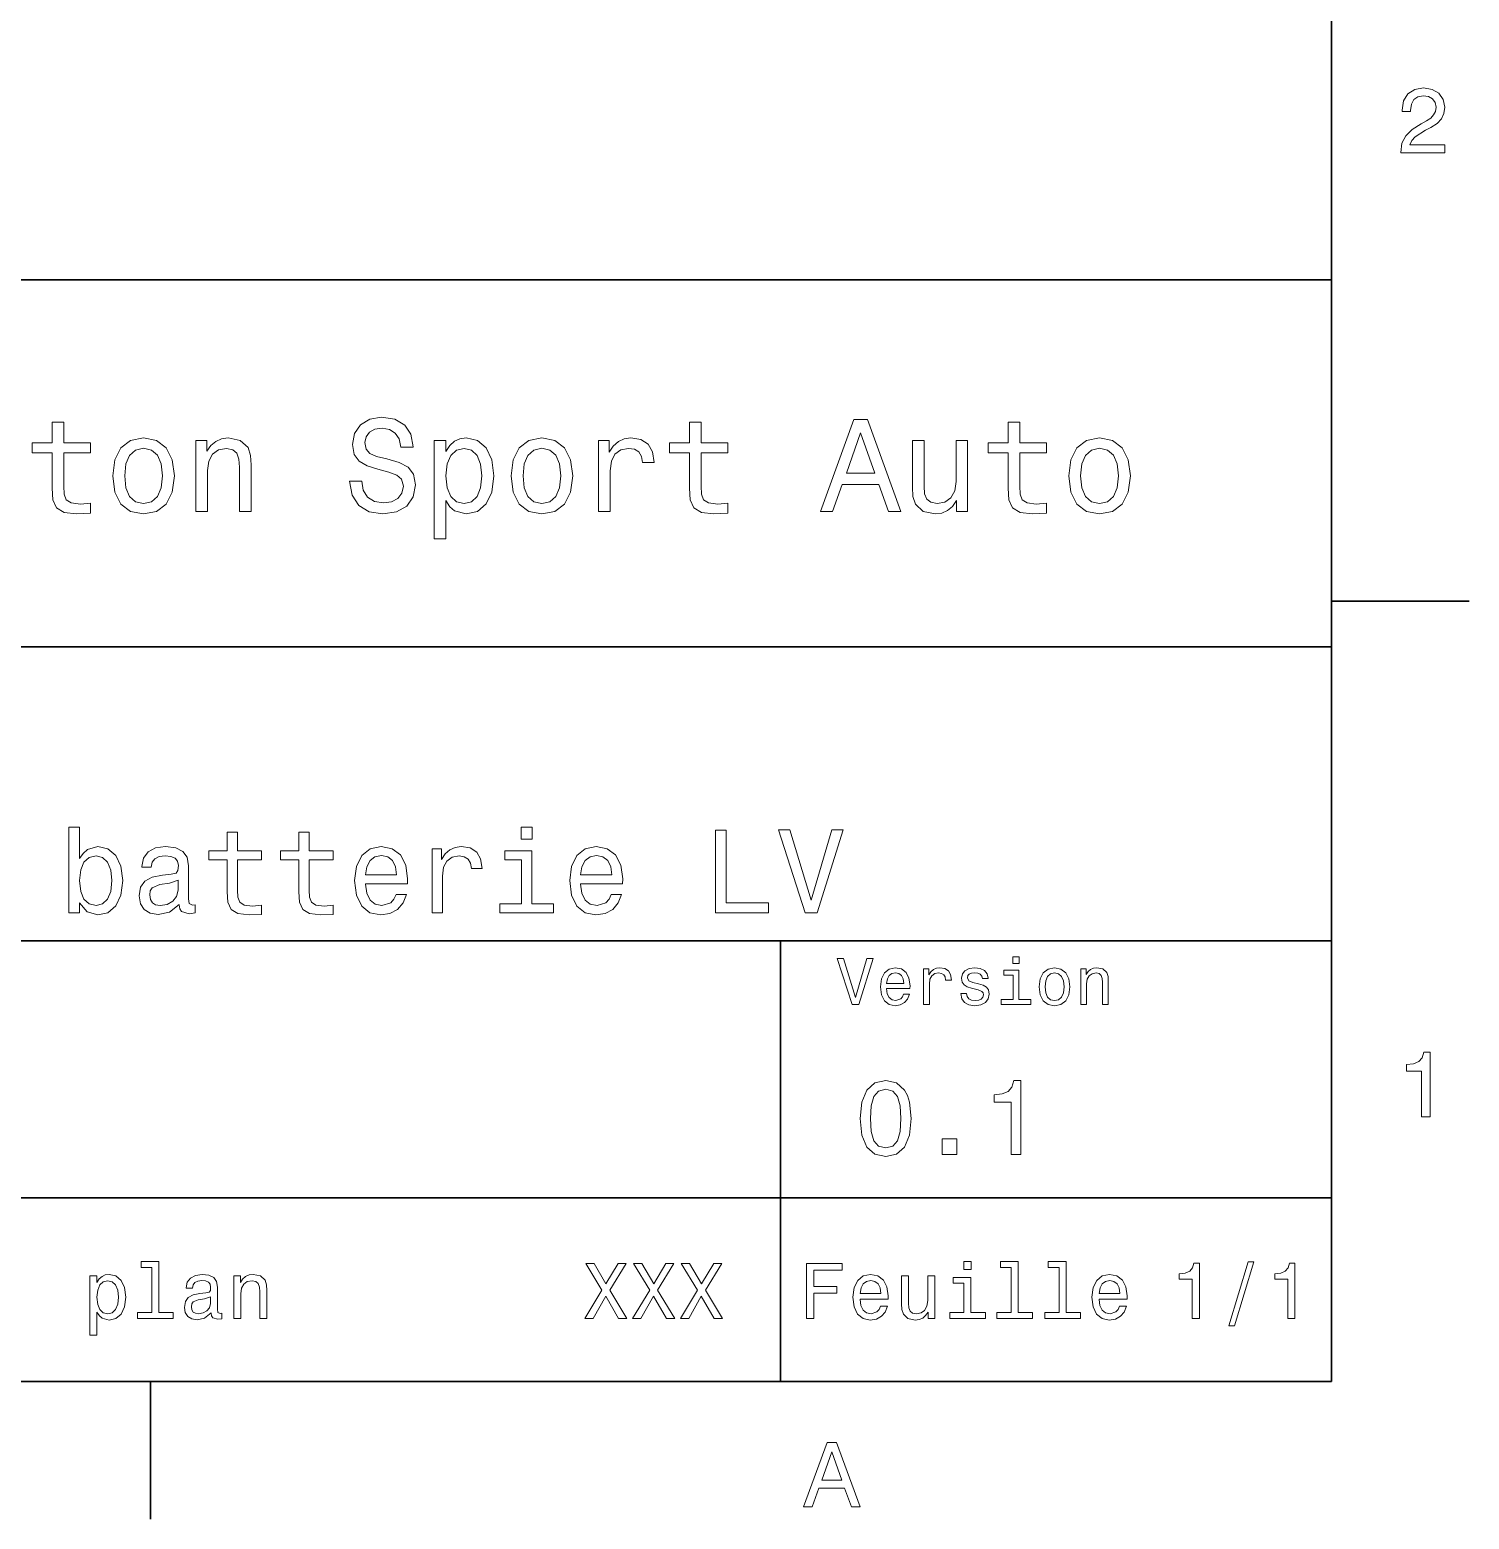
# Model space of a CAD drawing. Extents: x 0 to 297, y 0 to 210.
# Drawn here: x 216.1 to 294.5, y 2.5 to 83.6 of the extents above; entities that cross this region are included whole.
import ezdxf

# ---------------------------------------------------------------- set-up
doc = ezdxf.new("R2010")
doc.units = 0

msp = doc.modelspace()

# ---------------------------------------------------------------- linework, layer by layer
at = {"color": 7, "lineweight": 35}
for p, q in [((287, 10), (287, 200)), ((97, 70), (287, 70)), ((287, 70), (287, 10)), ((162, 50), (287, 50)), ((162, 34), (287, 34)), ((257, 10), (257, 34)), ((162, 20), (287, 20)), ((10, 10), (287, 10)), ((97, 10), (287, 10))]:
    msp.add_line(p, q, dxfattribs=at)
at = {"color": 7, "lineweight": 35, "ltscale": 0.1875}
for p, q in [((287, 52.5), (294.5, 52.5)), ((222.699997, 10), (222.699997, 2.5))]:
    msp.add_line(p, q, dxfattribs=at)
at = {"color": 7, "lineweight": 13}
for points in [[(290.76947, 76.916786), (293.175079, 76.916786), (293.175079, 77.350502), (291.273773, 77.350502), (291.3797, 77.587532), (291.561249, 77.784218), (292.121033, 78.142288), (292.418579, 78.293587), (292.751434, 78.510445), (292.988464, 78.762604), (293.124634, 79.060158), (293.175079, 79.398056), (293.089355, 79.821686), (292.852325, 80.154541), (292.489197, 80.366356), (292.020172, 80.442001), (291.536041, 80.35627), (291.167877, 80.119232), (290.930847, 79.740997), (290.850159, 79.241714), (290.850159, 79.171112), (291.309082, 79.171112), (291.309082, 79.211456), (291.354462, 79.554398), (291.490631, 79.806557), (291.707489, 79.967941), (291.994965, 80.023415), (292.287476, 79.972984), (292.504333, 79.846901), (292.645538, 79.650215), (292.695984, 79.403099), (292.660675, 79.171112), (292.56485, 78.974426), (292.403473, 78.802956), (292.181549, 78.651657), (291.884003, 78.490273), (291.389771, 78.177589), (291.041779, 77.844742), (290.835022, 77.441284), (290.76947, 76.931915)], [(234.20462, 59.030979), (233.548996, 59.030979), (233.693085, 58.267288), (234.053314, 57.70533), (234.608078, 57.366714), (235.357361, 57.244236), (236.099426, 57.359509), (236.654175, 57.67651), (237.007202, 58.17363), (237.136902, 58.82925), (237.028824, 59.420029), (236.726227, 59.801872), (236.236313, 60.054031), (235.580704, 60.241352), (235.018738, 60.378242), (234.651306, 60.536743), (234.442368, 60.767288), (234.377533, 61.127522), (234.442368, 61.451729), (234.629684, 61.696686), (234.917877, 61.862389), (235.314133, 61.920029), (235.71759, 61.84798), (236.034592, 61.653458), (236.24353, 61.32925), (236.344391, 60.889767), (237, 60.889767), (237, 60.904179), (236.884735, 61.581409), (236.546112, 62.085732), (236.01297, 62.402737), (235.292511, 62.510807), (234.644104, 62.402737), (234.139771, 62.100143), (233.815567, 61.631844), (233.700287, 61.026657), (233.793961, 60.486309), (234.067734, 60.118874), (234.5, 59.873917), (235.09079, 59.6866), (235.674362, 59.520893), (236.113831, 59.362389), (236.380402, 59.131844), (236.47406, 58.757202), (236.387619, 58.375359), (236.164276, 58.087173), (235.825653, 57.907059), (235.386169, 57.849422), (234.896255, 57.928673), (234.521622, 58.159222), (234.283875, 58.533859)], [(217.353027, 60.579971), (217.353027, 58.64193), (217.396255, 58.015129), (217.597992, 57.582851), (218.001434, 57.330688), (218.685883, 57.244236), (219.43515, 57.280258), (219.43515, 57.827808), (218.887604, 57.78458), (218.390488, 57.842216), (218.123917, 58.022331), (218.008652, 58.324928), (217.98703, 58.75), (217.98703, 60.579971), (219.43515, 60.579971), (219.43515, 61.120316), (217.98703, 61.120316), (217.98703, 62.251438), (217.353027, 62.251438), (217.353027, 61.120316), (216.257935, 61.120316), (216.257935, 60.579971)], [(252.05043, 60.579971), (252.05043, 58.64193), (252.093658, 58.015129), (252.29538, 57.582851), (252.698853, 57.330688), (253.383286, 57.244236), (254.132568, 57.280258), (254.132568, 57.827808), (253.585022, 57.78458), (253.087891, 57.842216), (252.82132, 58.022331), (252.706055, 58.324928), (252.684448, 58.75), (252.684448, 60.579971), (254.132568, 60.579971), (254.132568, 61.120316), (252.684448, 61.120316), (252.684448, 62.251438), (252.05043, 62.251438), (252.05043, 61.120316), (250.955322, 61.120316), (250.955322, 60.579971)], [(259.175781, 57.381123), (259.838623, 57.381123), (260.364563, 58.850864), (262.360229, 58.850864), (262.886169, 57.381123), (263.563416, 57.381123), (261.733429, 62.388329), (260.998566, 62.388329)], [(260.595093, 59.463257), (261.365997, 61.667866), (262.136902, 59.463257)], [(269.399109, 60.579971), (269.399109, 58.64193), (269.442352, 58.015129), (269.644073, 57.582851), (270.047546, 57.330688), (270.731995, 57.244236), (271.481262, 57.280258), (271.481262, 57.827808), (270.933716, 57.78458), (270.436584, 57.842216), (270.170013, 58.022331), (270.054749, 58.324928), (270.033142, 58.75), (270.033142, 60.579971), (271.481262, 60.579971), (271.481262, 61.120316), (270.033142, 61.120316), (270.033142, 62.251438), (269.399109, 62.251438), (269.399109, 61.120316), (268.304016, 61.120316), (268.304016, 60.579971)], [(220.65274, 59.311958), (220.768005, 58.432995), (221.099426, 57.78458), (221.625366, 57.381123), (222.331421, 57.244236), (223.030258, 57.381123), (223.556198, 57.777374), (223.887604, 58.425793), (224.010086, 59.311958), (223.887604, 60.190922), (223.556198, 60.846542), (223.030258, 61.242794), (222.331421, 61.386887), (221.625366, 61.242794), (221.099426, 60.839336), (220.768005, 60.190922)], [(225.177246, 57.381123), (225.811249, 57.381123), (225.811249, 59.614552), (225.876083, 60.12608), (226.085022, 60.500717), (226.409225, 60.731266), (226.841507, 60.817722), (227.187317, 60.745674), (227.403458, 60.551151), (227.511536, 60.226944), (227.547546, 59.794666), (227.547546, 57.381123), (228.181564, 57.381123), (228.181564, 59.924351), (228.15274, 60.435879), (228.023056, 60.86095), (227.597992, 61.25), (226.935165, 61.386887), (226.567719, 61.336452), (226.257935, 61.199566), (225.991364, 60.969017), (225.782425, 60.659222), (225.782425, 61.25), (225.177246, 61.25)], [(238.786743, 60.652016), (238.786743, 61.25), (238.15274, 61.25), (238.15274, 55.882565), (238.786743, 55.882565), (238.786743, 57.971901), (239.010101, 57.633286), (239.262253, 57.409943), (239.896271, 57.244236), (240.50145, 57.381123), (240.976959, 57.791786), (241.286743, 58.440201), (241.402023, 59.319164), (241.286743, 60.190922), (240.976959, 60.839336), (240.50145, 61.242794), (239.896271, 61.386887), (239.550446, 61.343658), (239.255051, 61.206772), (239.002899, 60.976223)], [(242.338623, 59.311958), (242.453888, 58.432995), (242.785309, 57.78458), (243.311249, 57.381123), (244.017303, 57.244236), (244.716141, 57.381123), (245.242081, 57.777374), (245.573486, 58.425793), (245.695969, 59.311958), (245.573486, 60.190922), (245.242081, 60.846542), (244.716141, 61.242794), (244.017303, 61.386887), (243.311249, 61.242794), (242.785309, 60.839336), (242.453888, 60.190922)], [(247.100861, 57.381123), (247.734863, 57.381123), (247.734863, 59.592937), (247.799713, 60.12608), (247.994232, 60.507923), (248.311249, 60.738472), (248.736313, 60.817722), (249.053314, 60.767288), (249.291077, 60.623199), (249.435165, 60.378242), (249.485596, 60.046829), (250.126801, 60.046829), (250.040344, 60.630402), (249.802597, 61.048271), (249.406342, 61.30043), (248.865997, 61.386887), (248.498566, 61.32925), (248.181549, 61.185158), (247.900574, 60.940201), (247.677246, 60.608788), (247.677246, 61.25), (247.100861, 61.25)], [(267.194519, 61.25), (266.560516, 61.25), (266.560516, 59.016571), (266.488464, 58.497837), (266.279541, 58.123196), (265.955322, 57.892651), (265.530243, 57.820602), (265.19165, 57.878242), (264.975494, 58.051151), (264.853027, 58.346542), (264.824219, 58.764408), (264.824219, 61.25), (264.190186, 61.25), (264.190186, 58.706772), (264.211792, 58.195244), (264.348694, 57.770172), (264.766571, 57.381123), (265.436584, 57.244236), (265.796814, 57.294666), (266.106628, 57.424351), (266.373199, 57.647694), (266.589325, 57.971901), (266.589325, 57.381123), (267.194519, 57.381123)], [(272.698853, 59.311958), (272.814117, 58.432995), (273.145508, 57.78458), (273.671448, 57.381123), (274.377502, 57.244236), (275.076355, 57.381123), (275.602295, 57.777374), (275.933716, 58.425793), (276.056183, 59.311958), (275.933716, 60.190922), (275.602295, 60.846542), (275.076355, 61.242794), (274.377502, 61.386887), (273.671448, 61.242794), (273.145508, 60.839336), (272.814117, 60.190922)], [(221.301147, 59.319164), (221.365997, 59.967579), (221.567719, 60.435879), (221.891937, 60.72406), (222.331421, 60.824928), (222.763687, 60.72406), (223.087891, 60.443081), (223.289627, 59.967579), (223.361679, 59.319164), (223.289627, 58.663544), (223.087891, 58.188038), (222.763687, 57.899853), (222.331421, 57.806194), (221.891937, 57.899853), (221.567719, 58.188038), (221.365997, 58.663544)], [(239.788193, 57.8134), (239.363129, 57.907059), (239.053314, 58.195244), (238.858795, 58.663544), (238.793945, 59.319164), (238.858795, 59.967579), (239.053314, 60.435879), (239.363129, 60.716858), (239.788193, 60.817722), (240.177246, 60.716858), (240.48703, 60.428673), (240.681564, 59.960373), (240.753601, 59.319164), (240.681564, 58.67075), (240.48703, 58.195244), (240.177246, 57.907059)], [(242.98703, 59.319164), (243.05188, 59.967579), (243.253601, 60.435879), (243.57782, 60.72406), (244.017303, 60.824928), (244.449585, 60.72406), (244.773773, 60.443081), (244.97551, 59.967579), (245.047546, 59.319164), (244.97551, 58.663544), (244.773773, 58.188038), (244.449585, 57.899853), (244.017303, 57.806194), (243.57782, 57.899853), (243.253601, 58.188038), (243.05188, 58.663544)], [(273.34726, 59.319164), (273.412109, 59.967579), (273.613831, 60.435879), (273.938019, 60.72406), (274.377502, 60.824928), (274.809784, 60.72406), (275.134003, 60.443081), (275.335724, 59.967579), (275.407776, 59.319164), (275.335724, 58.663544), (275.134003, 58.188038), (274.809784, 57.899853), (274.377502, 57.806194), (273.938019, 57.899853), (273.613831, 58.188038), (273.412109, 58.663544)], [(218.84079, 36.068443), (219.262253, 35.569164), (219.83934, 35.407059), (220.384003, 35.530258), (220.818451, 35.899857), (221.09079, 36.489914), (221.194534, 37.274494), (221.09079, 38.059078), (220.811966, 38.642651), (220.384003, 39.005764), (219.83934, 39.135445), (219.268738, 38.966858), (219.035309, 38.759365), (218.84079, 38.480545), (218.84079, 40.185879), (218.270172, 40.185879), (218.270172, 35.530258), (218.84079, 35.530258)], [(226.874649, 38.409222), (226.874649, 36.664986), (226.913544, 36.100864), (227.095108, 35.711815), (227.458221, 35.484871), (228.074219, 35.407059), (228.748566, 35.43948), (228.748566, 35.932274), (228.255768, 35.893372), (227.808365, 35.945244), (227.568451, 36.107349), (227.464706, 36.379681), (227.445251, 36.762245), (227.445251, 38.409222), (228.748566, 38.409222), (228.748566, 38.895531), (227.445251, 38.895531), (227.445251, 39.913544), (226.874649, 39.913544), (226.874649, 38.895531), (225.889053, 38.895531), (225.889053, 38.409222)], [(230.778107, 38.409222), (230.778107, 36.664986), (230.817001, 36.100864), (230.998566, 35.711815), (231.361679, 35.484871), (231.977661, 35.407059), (232.652023, 35.43948), (232.652023, 35.932274), (232.159225, 35.893372), (231.711823, 35.945244), (231.471909, 36.107349), (231.368164, 36.379681), (231.348709, 36.762245), (231.348709, 38.409222), (232.652023, 38.409222), (232.652023, 38.895531), (231.348709, 38.895531), (231.348709, 39.913544), (230.778107, 39.913544), (230.778107, 38.895531), (229.792511, 38.895531), (229.792511, 38.409222)], [(243.48703, 40.185879), (242.884003, 40.185879), (242.884003, 39.537464), (243.48703, 39.537464)], [(253.459656, 35.530258), (256.351593, 35.530258), (256.351593, 36.074928), (254.056198, 36.074928), (254.056198, 40.030258), (253.459656, 40.030258)], [(259.807648, 40.036743), (258.679382, 36.204609), (257.518738, 40.036743), (256.90274, 40.036743), (258.355194, 35.530258), (259.003601, 35.530258), (260.423645, 40.036743)], [(224.274506, 35.98415), (224.274506, 35.964695), (224.306915, 35.744236), (224.404175, 35.588615), (224.812683, 35.465416), (225.130402, 35.517288), (225.130402, 35.958214), (224.994232, 35.938759), (224.812683, 36.023052), (224.780258, 36.282421), (224.780258, 38.085014), (224.702454, 38.545387), (224.47551, 38.869595), (224.079971, 39.064121), (223.522339, 39.135445), (222.977661, 39.057636), (222.575653, 38.837173), (222.322769, 38.493515), (222.23848, 38.039623), (222.23848, 38.000721), (222.750732, 38.000721), (222.796112, 38.273052), (222.938766, 38.467579), (223.172195, 38.584293), (223.502884, 38.629681), (223.820618, 38.59726), (224.047546, 38.5), (224.183716, 38.331409), (224.229111, 38.09798), (224.203171, 37.825645), (224.099426, 37.68948), (223.840057, 37.624638), (223.35376, 37.572765), (222.796112, 37.456051), (222.400574, 37.248558), (222.167145, 36.924351), (222.095825, 36.444523), (222.160675, 36.016571), (222.361679, 35.698845), (222.685883, 35.497837), (223.133286, 35.426514), (223.736313, 35.562679)], [(234.41571, 37.105907), (236.69812, 37.105907), (236.70462, 37.371758), (236.600861, 38.117435), (236.315567, 38.675072), (235.861679, 39.012245), (235.258652, 39.135445), (234.668594, 39.005764), (234.214691, 38.642651), (233.922913, 38.052593), (233.819168, 37.274494), (233.916428, 36.476944), (234.208221, 35.893372), (234.655624, 35.530258), (235.239197, 35.407059), (235.744965, 35.491352), (236.159943, 35.711815), (236.464691, 36.061958), (236.639771, 36.528816), (236.075653, 36.528816), (235.958939, 36.269451), (235.790344, 36.074928), (235.310516, 35.919308), (234.940918, 35.990631), (234.662109, 36.217579), (234.480545, 36.587173), (234.41571, 37.086452)], [(238.033859, 35.530258), (238.604462, 35.530258), (238.604462, 37.520893), (238.662827, 38.000721), (238.837891, 38.344379), (239.123199, 38.551872), (239.505768, 38.623199), (239.791077, 38.577808), (240.005051, 38.448124), (240.134735, 38.227665), (240.180115, 37.929394), (240.757202, 37.929394), (240.679398, 38.454609), (240.465424, 38.830692), (240.108795, 39.057636), (239.622482, 39.135445), (239.291794, 39.083572), (239.006485, 38.953888), (238.753601, 38.733429), (238.552597, 38.435158), (238.552597, 39.012245), (238.033859, 39.012245)], [(246.126083, 37.105907), (248.408508, 37.105907), (248.414978, 37.371758), (248.311249, 38.117435), (248.02594, 38.675072), (247.572052, 39.012245), (246.969025, 39.135445), (246.378967, 39.005764), (245.925079, 38.642651), (245.633286, 38.052593), (245.529541, 37.274494), (245.626801, 36.476944), (245.918594, 35.893372), (246.365997, 35.530258), (246.94957, 35.407059), (247.455338, 35.491352), (247.870316, 35.711815), (248.175079, 36.061958), (248.350143, 36.528816), (247.786026, 36.528816), (247.669312, 36.269451), (247.500717, 36.074928), (247.020889, 35.919308), (246.651306, 35.990631), (246.372482, 36.217579), (246.190918, 36.587173), (246.126083, 37.086452)], [(220.610962, 37.274494), (220.546112, 36.690922), (220.371048, 36.262966), (220.092224, 36.003601), (219.742081, 35.919308), (219.359512, 36.003601), (219.080688, 36.262966), (218.905624, 36.684437), (218.84726, 37.274494), (218.905624, 37.858067), (219.080688, 38.279537), (219.359512, 38.532421), (219.742081, 38.623199), (220.092224, 38.532421), (220.371048, 38.273052), (220.546112, 37.851585)], [(234.41571, 37.585735), (234.48703, 38.033138), (234.662109, 38.363831), (234.927948, 38.564842), (235.278107, 38.636166), (235.621765, 38.564842), (235.887604, 38.363831), (236.049713, 38.033138), (236.108063, 37.585735)], [(243.46759, 36.010086), (243.46759, 38.895531), (242.002167, 38.895531), (242.002167, 38.409222), (242.896973, 38.409222), (242.896973, 36.010086), (241.729828, 36.010086), (241.729828, 35.530258), (244.647705, 35.530258), (244.647705, 36.010086)], [(246.126083, 37.585735), (246.197403, 38.033138), (246.372482, 38.363831), (246.638336, 38.564842), (246.988464, 38.636166), (247.332138, 38.564842), (247.597992, 38.363831), (247.760086, 38.033138), (247.818451, 37.585735)], [(224.209656, 36.749279), (224.131851, 36.412102), (223.924347, 36.152737), (223.613113, 35.98415), (223.23056, 35.925793), (222.984161, 35.958214), (222.809082, 36.061958), (222.698853, 36.243515), (222.666428, 36.496395), (222.692368, 36.723343), (222.796112, 36.885445), (223.21109, 37.067001), (223.736313, 37.14481), (224.209656, 37.30043)], [(261.71109, 33.03458), (261.08429, 30.905619), (260.439484, 33.03458), (260.09726, 33.03458), (260.904175, 30.530979), (261.264404, 30.530979), (262.053314, 33.03458)], [(262.784576, 31.40634), (264.052582, 31.40634), (264.056183, 31.554033), (263.998566, 31.9683), (263.840057, 32.278099), (263.587891, 32.465416), (263.252869, 32.533859), (262.925079, 32.461815), (262.672913, 32.260086), (262.510803, 31.932276), (262.453156, 31.5), (262.507202, 31.056915), (262.669312, 30.732708), (262.917877, 30.530979), (263.242065, 30.462536), (263.523041, 30.509365), (263.753601, 30.631844), (263.922913, 30.826368), (264.020172, 31.085733), (263.706787, 31.085733), (263.641937, 30.941643), (263.548279, 30.833572), (263.281708, 30.747118), (263.076355, 30.786743), (262.921478, 30.912823), (262.820618, 31.118155), (262.784576, 31.395533)], [(264.794678, 30.530979), (265.111664, 30.530979), (265.111664, 31.636887), (265.144104, 31.903458), (265.241364, 32.094379), (265.399841, 32.209652), (265.612396, 32.249279), (265.770905, 32.224064), (265.889771, 32.152016), (265.961823, 32.029537), (265.98703, 31.863832), (266.307648, 31.863832), (266.264404, 32.155621), (266.145538, 32.364552), (265.947418, 32.490635), (265.677246, 32.533859), (265.49353, 32.505043), (265.335022, 32.432995), (265.194519, 32.310516), (265.082855, 32.144814), (265.082855, 32.465416), (264.794678, 32.465416)], [(267.791779, 31.658501), (267.485596, 31.730547), (267.258636, 31.8134), (267.182983, 31.982708), (267.20462, 32.101585), (267.280273, 32.188038), (267.40274, 32.242073), (267.579254, 32.263687), (267.748566, 32.242073), (267.881836, 32.177231), (267.968292, 32.079971), (268.004333, 31.950287), (268.314117, 31.950287), (268.314117, 31.957493), (268.260101, 32.191643), (268.112396, 32.375359), (267.881836, 32.490635), (267.579254, 32.533859), (267.273041, 32.490635), (267.049713, 32.371758), (266.90921, 32.195244), (266.865997, 31.971901), (266.898407, 31.755764), (266.999268, 31.604465), (267.164978, 31.496397), (267.406342, 31.420748), (267.759369, 31.334293), (267.975494, 31.244236), (268.033142, 31.17219), (268.054749, 31.064121), (268.022339, 30.930836), (267.935883, 30.829971), (267.79538, 30.765129), (267.608063, 30.743515), (267.409943, 30.765129), (267.265839, 30.840778), (267.168579, 30.963255), (267.128967, 31.132565), (266.822754, 31.132565), (266.873199, 30.844379), (267.020905, 30.635447), (267.255035, 30.509365), (267.579254, 30.462536), (267.917877, 30.509365), (268.166412, 30.635447), (268.317719, 30.837175), (268.371765, 31.100143), (268.332123, 31.327089), (268.220459, 31.481987), (268.036743, 31.582851)], [(269.992798, 33.117435), (269.657776, 33.117435), (269.657776, 32.757202), (269.992798, 32.757202)], [(271.087891, 31.496397), (271.145538, 31.056915), (271.311249, 30.732708), (271.574219, 30.530979), (271.927246, 30.462536), (272.276672, 30.530979), (272.539612, 30.729107), (272.705322, 31.053314), (272.766571, 31.496397), (272.705322, 31.935879), (272.539612, 32.263687), (272.276672, 32.461815), (271.927246, 32.533859), (271.574219, 32.461815), (271.311249, 32.260086), (271.145538, 31.935879)], [(273.350159, 30.530979), (273.667145, 30.530979), (273.667145, 31.647694), (273.699554, 31.903458), (273.804047, 32.090778), (273.966125, 32.206051), (274.182281, 32.249279), (274.355194, 32.213257), (274.463257, 32.115993), (274.517303, 31.95389), (274.535309, 31.737751), (274.535309, 30.530979), (274.852295, 30.530979), (274.852295, 31.802593), (274.837891, 32.058357), (274.773041, 32.270893), (274.560516, 32.465416), (274.229095, 32.533859), (274.04538, 32.508644), (273.890503, 32.440201), (273.757202, 32.324928), (273.65274, 32.170029), (273.65274, 32.465416), (273.350159, 32.465416)], [(262.784576, 31.672911), (262.824219, 31.921469), (262.921478, 32.105186), (263.069153, 32.216858), (263.263702, 32.256485), (263.45462, 32.216858), (263.602295, 32.105186), (263.692352, 31.921469), (263.724792, 31.672911)], [(269.981995, 30.79755), (269.981995, 32.400574), (269.167877, 32.400574), (269.167877, 32.130402), (269.664978, 32.130402), (269.664978, 30.79755), (269.016571, 30.79755), (269.016571, 30.530979), (270.637604, 30.530979), (270.637604, 30.79755)], [(271.412109, 31.5), (271.444519, 31.824207), (271.54538, 32.058357), (271.707489, 32.20245), (271.927246, 32.25288), (272.143372, 32.20245), (272.305481, 32.061958), (272.406342, 31.824207), (272.442352, 31.5), (272.406342, 31.17219), (272.305481, 30.934437), (272.143372, 30.790344), (271.927246, 30.743515), (271.707489, 30.790344), (271.54538, 30.934437), (271.444519, 31.17219)], [(291.909241, 24.416786), (292.368164, 24.416786), (292.368164, 27.942001), (292.025208, 27.942001), (291.934448, 27.634365), (291.752899, 27.427593), (291.475525, 27.306557), (291.092224, 27.266211), (291.092224, 26.90814), (291.909241, 26.90814)], [(261.345825, 24.314121), (261.432281, 23.409224), (261.703156, 22.763689), (262.135437, 22.371759), (262.734863, 22.244957), (263.328522, 22.371759), (263.760803, 22.763689), (264.02594, 23.409224), (264.118164, 24.314121), (264.02594, 25.213257), (263.916412, 25.570606), (263.760803, 25.864553), (263.328522, 26.256485), (262.734863, 26.38905), (262.135437, 26.256485), (261.703156, 25.858791), (261.432281, 25.213257)], [(269.570618, 22.360231), (270.095093, 22.360231), (270.095093, 26.38905), (269.703156, 26.38905), (269.599426, 26.037464), (269.391937, 25.801153), (269.074921, 25.662825), (268.636902, 25.616714), (268.636902, 25.207493), (269.570618, 25.207493)], [(261.899139, 24.314121), (261.945251, 25.011528), (262.089325, 25.51297), (262.348694, 25.806917), (262.734863, 25.910664), (263.115265, 25.806917), (263.374634, 25.51297), (263.518738, 25.011528), (263.56485, 24.314121), (263.518738, 23.610952), (263.374634, 23.10951), (263.115265, 22.815563), (262.734863, 22.717581), (262.348694, 22.815563), (262.089325, 23.10951), (261.945251, 23.610952)], [(265.806915, 22.360231), (266.602295, 22.360231), (266.602295, 23.219021), (265.806915, 23.219021)], [(222.788193, 16.212536), (222.788193, 13.748559), (222.005768, 13.748559), (222.005768, 13.428675), (223.946686, 13.428675), (223.946686, 13.748559), (223.168594, 13.748559), (223.168594, 16.532421), (222.19165, 16.532421), (222.19165, 16.212536)], [(246.348709, 13.428675), (246.802597, 13.428675), (247.489914, 14.643373), (248.190201, 13.428675), (248.648422, 13.428675), (247.710373, 14.971903), (248.600861, 16.432999), (248.164261, 16.432999), (247.502884, 15.322046), (246.854462, 16.432999), (246.400574, 16.432999), (247.286743, 14.96758)], [(248.951004, 13.428675), (249.404907, 13.428675), (250.092224, 14.643373), (250.792511, 13.428675), (251.250717, 13.428675), (250.312683, 14.971903), (251.203171, 16.432999), (250.766571, 16.432999), (250.105194, 15.322046), (249.456772, 16.432999), (249.002884, 16.432999), (249.889053, 14.96758)], [(251.553314, 13.428675), (252.007202, 13.428675), (252.694519, 14.643373), (253.394821, 13.428675), (253.853027, 13.428675), (252.914993, 14.971903), (253.805481, 16.432999), (253.368881, 16.432999), (252.707489, 15.322046), (252.059082, 16.432999), (251.605194, 16.432999), (252.491364, 14.96758)], [(258.414978, 13.428675), (258.817017, 13.428675), (258.817017, 14.807637), (260.079254, 14.807637), (260.079254, 15.166427), (258.817017, 15.166427), (258.817017, 16.065563), (260.368866, 16.065563), (260.368866, 16.428675), (258.414978, 16.428675)], [(267.389038, 16.532421), (266.98703, 16.532421), (266.98703, 16.100145), (267.389038, 16.100145)], [(269.572052, 16.212536), (269.572052, 13.748559), (268.789612, 13.748559), (268.789612, 13.428675), (270.73056, 13.428675), (270.73056, 13.748559), (269.952454, 13.748559), (269.952454, 16.532421), (268.975494, 16.532421), (268.975494, 16.212536)], [(272.174347, 16.212536), (272.174347, 13.748559), (271.391937, 13.748559), (271.391937, 13.428675), (273.332855, 13.428675), (273.332855, 13.748559), (272.554749, 13.748559), (272.554749, 16.532421), (271.57782, 16.532421), (271.57782, 16.212536)], [(279.416443, 13.428675), (279.809814, 13.428675), (279.809814, 16.450289), (279.515839, 16.450289), (279.438049, 16.1866), (279.28241, 16.009367), (279.044678, 15.905621), (278.716125, 15.871038), (278.716125, 15.564121), (279.416443, 15.564121)], [(281.42218, 13.026657), (281.720459, 13.026657), (282.766571, 16.510807), (282.463989, 16.510807)], [(284.621033, 13.428675), (285.014404, 13.428675), (285.014404, 16.450289), (284.720459, 16.450289), (284.642639, 16.1866), (284.48703, 16.009367), (284.249268, 15.905621), (283.920746, 15.871038), (283.920746, 15.564121), (284.621033, 15.564121)], [(219.788193, 15.391211), (219.788193, 15.75), (219.407776, 15.75), (219.407776, 12.529539), (219.788193, 12.529539), (219.788193, 13.783141), (219.922195, 13.579971), (220.073486, 13.445966), (220.453888, 13.346542), (220.817001, 13.428675), (221.10231, 13.675073), (221.288193, 14.064121), (221.357346, 14.591499), (221.288193, 15.114553), (221.10231, 15.503603), (220.817001, 15.745678), (220.453888, 15.832133), (220.246399, 15.806196), (220.069168, 15.724064), (219.917877, 15.585735)], [(220.389053, 13.688041), (220.134003, 13.744237), (219.948135, 13.917148), (219.831421, 14.198127), (219.792511, 14.591499), (219.831421, 14.980548), (219.948135, 15.261528), (220.134003, 15.430116), (220.389053, 15.490635), (220.622482, 15.430116), (220.808365, 15.257205), (220.925079, 14.976225), (220.968307, 14.591499), (220.925079, 14.20245), (220.808365, 13.917148), (220.622482, 13.744237)], [(226.01297, 13.731268), (226.01297, 13.7183), (226.034592, 13.571326), (226.099426, 13.46758), (226.371765, 13.385448), (226.583588, 13.42003), (226.583588, 13.713977), (226.492798, 13.701009), (226.371765, 13.757205), (226.350159, 13.930116), (226.350159, 15.131845), (226.298279, 15.438761), (226.146973, 15.6549), (225.883286, 15.784582), (225.511536, 15.832133), (225.148422, 15.78026), (224.880402, 15.633286), (224.711823, 15.404179), (224.655624, 15.101585), (224.655624, 15.075649), (224.997131, 15.075649), (225.027374, 15.257205), (225.122482, 15.386889), (225.278107, 15.464698), (225.498566, 15.494957), (225.710388, 15.473343), (225.861679, 15.408502), (225.952454, 15.29611), (225.982712, 15.140491), (225.965424, 14.958934), (225.896255, 14.868156), (225.723343, 14.824928), (225.399139, 14.790346), (225.027374, 14.712537), (224.763687, 14.574208), (224.608078, 14.358069), (224.560516, 14.038185), (224.60376, 13.752882), (224.737762, 13.541066), (224.953888, 13.407061), (225.252167, 13.35951), (225.654175, 13.450289)], [(227.236313, 13.428675), (227.616714, 13.428675), (227.616714, 14.768732), (227.655624, 15.075649), (227.780975, 15.300432), (227.97551, 15.438761), (228.234879, 15.490635), (228.442368, 15.447407), (228.572052, 15.330692), (228.636887, 15.136168), (228.658508, 14.876801), (228.658508, 13.428675), (229.03891, 13.428675), (229.03891, 14.954612), (229.021622, 15.261528), (228.943817, 15.516571), (228.688766, 15.75), (228.291077, 15.832133), (228.070618, 15.801874), (227.884735, 15.719741), (227.724792, 15.581412), (227.599426, 15.395534), (227.599426, 15.75), (227.236313, 15.75)], [(261.341492, 14.479107), (262.863098, 14.479107), (262.867432, 14.656341), (262.798279, 15.153459), (262.608063, 15.525217), (262.305481, 15.75), (261.903473, 15.832133), (261.510101, 15.745678), (261.207489, 15.503603), (261.01297, 15.110231), (260.943817, 14.591499), (261.008636, 14.059798), (261.203156, 13.67075), (261.501434, 13.428675), (261.890503, 13.346542), (262.227661, 13.402739), (262.504333, 13.549712), (262.707489, 13.783141), (262.824219, 14.09438), (262.44812, 14.09438), (262.370331, 13.92147), (262.257935, 13.791787), (261.938049, 13.688041), (261.69165, 13.735591), (261.505768, 13.886888), (261.384735, 14.133286), (261.341492, 14.466139)], [(261.341492, 14.798992), (261.389038, 15.097262), (261.505768, 15.317724), (261.682983, 15.45173), (261.916412, 15.49928), (262.145538, 15.45173), (262.322754, 15.317724), (262.430847, 15.097262), (262.469727, 14.798992)], [(265.400574, 15.75), (265.020172, 15.75), (265.020172, 14.409943), (264.976959, 14.098703), (264.851593, 13.873919), (264.657074, 13.735591), (264.402008, 13.692364), (264.198853, 13.726946), (264.069153, 13.830692), (263.995667, 14.007925), (263.978394, 14.258646), (263.978394, 15.75), (263.597992, 15.75), (263.597992, 14.224064), (263.610962, 13.917148), (263.693085, 13.662104), (263.943817, 13.428675), (264.345825, 13.346542), (264.561951, 13.376801), (264.747833, 13.454611), (264.907776, 13.588617), (265.037476, 13.783141), (265.037476, 13.428675), (265.400574, 13.428675)], [(267.376068, 13.748559), (267.376068, 15.672191), (266.399139, 15.672191), (266.399139, 15.347983), (266.995667, 15.347983), (266.995667, 13.748559), (266.21759, 13.748559), (266.21759, 13.428675), (268.162811, 13.428675), (268.162811, 13.748559)], [(274.353027, 14.479107), (275.874634, 14.479107), (275.878967, 14.656341), (275.809814, 15.153459), (275.619598, 15.525217), (275.317017, 15.75), (274.914978, 15.832133), (274.521606, 15.745678), (274.219025, 15.503603), (274.024506, 15.110231), (273.955322, 14.591499), (274.020172, 14.059798), (274.214691, 13.67075), (274.51297, 13.428675), (274.902008, 13.346542), (275.239197, 13.402739), (275.515839, 13.549712), (275.719025, 13.783141), (275.835724, 14.09438), (275.459656, 14.09438), (275.381836, 13.92147), (275.26944, 13.791787), (274.949554, 13.688041), (274.703186, 13.735591), (274.517303, 13.886888), (274.39624, 14.133286), (274.353027, 14.466139)], [(274.353027, 14.798992), (274.400574, 15.097262), (274.517303, 15.317724), (274.694519, 15.45173), (274.927948, 15.49928), (275.157074, 15.45173), (275.33429, 15.317724), (275.442352, 15.097262), (275.481262, 14.798992)], [(225.969742, 14.241355), (225.917877, 14.016571), (225.779541, 13.84366), (225.572052, 13.731268), (225.317017, 13.692364), (225.15274, 13.713977), (225.036026, 13.783141), (224.96254, 13.904179), (224.940933, 14.072767), (224.958221, 14.224064), (225.027374, 14.332133), (225.304047, 14.453171), (225.654175, 14.505044), (225.969742, 14.60879)], [(258.266846, 3.166787), (258.730835, 3.166787), (259.098999, 4.195605), (260.495972, 4.195605), (260.864105, 3.166787), (261.338165, 3.166787), (260.05719, 6.67183), (259.542786, 6.67183)], [(259.260376, 4.624279), (259.799988, 6.167507), (260.33963, 4.624279)]]:
    msp.add_lwpolyline(points, close=True, dxfattribs=at)

doc.saveas('drawing.dxf')
